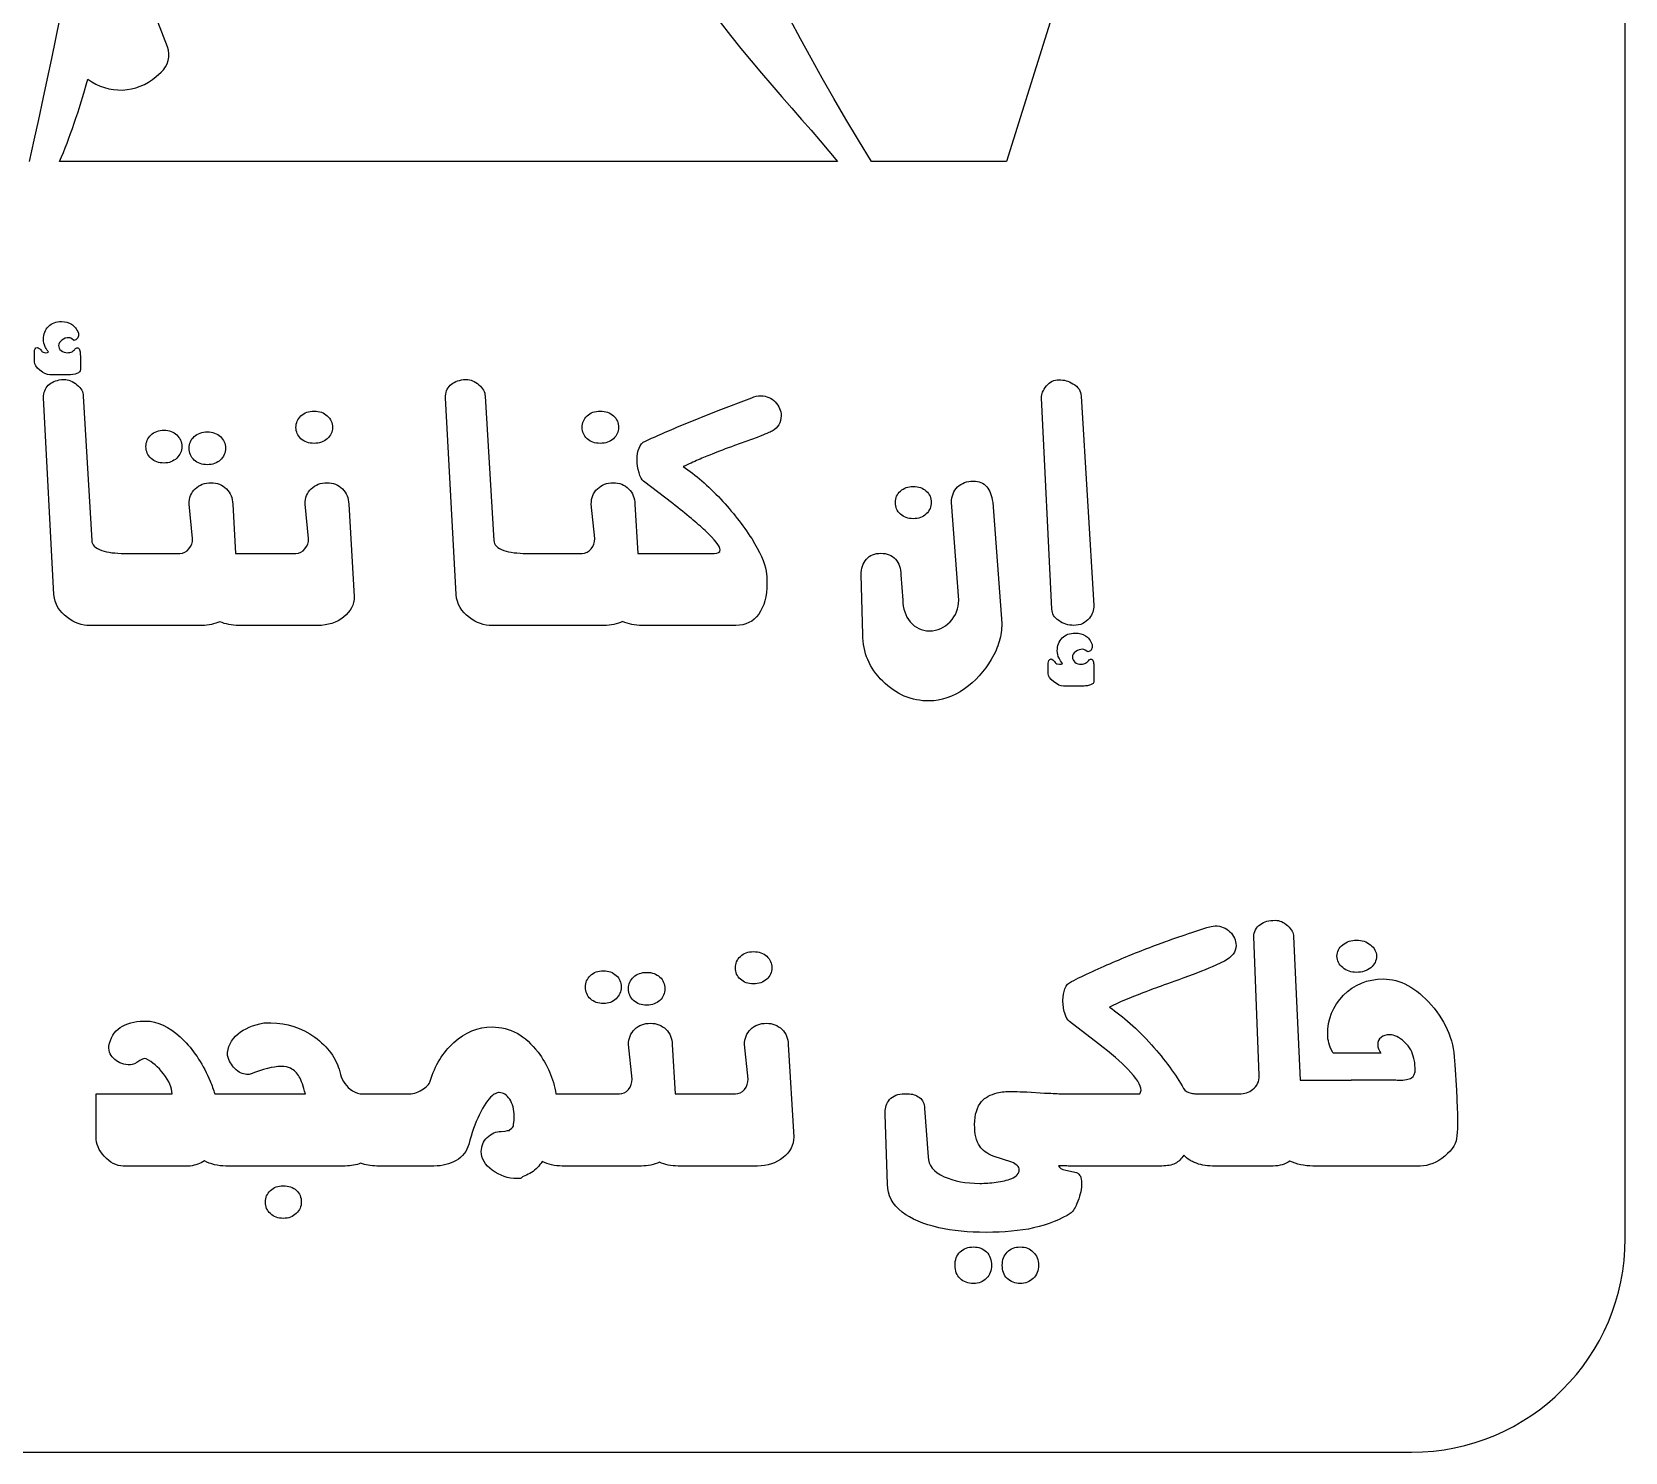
# Model space of a CAD drawing. Extents: x 1282 to 2121, y 567 to 1134.
# Drawn here: x 1476 to 1701.4, y 567 to 767.9 of the extents above; entities that cross this region are included whole.
import ezdxf

# ---------------------------------------------------------------- set-up
doc = ezdxf.new("R2010")
doc.units = 0
doc.layers.add('H0113_Printing_0.3', color=7, linetype='CONTINUOUS')

msp = doc.modelspace()

# ---------------------------------------------------------------- linework, layer by layer
at = {"layer": 'H0113_Printing_0.3', "color": 1}
for points in [[(1701.353257, 597.190785), (1701.353257, 1103.459772)], [(1643.534259, 831.155779), (1638.499259, 828.359779), (1613.84226, 749.599781)], [(1495.187263, 765.803781), (1488.463263, 783.32178)], [(1493.615263, 761.603781), (1494.301263, 762.207781)], [(1589.94526, 749.599781), (1479.954263, 749.599781)], [(1613.84226, 749.599781), (1594.78926, 749.599781)], [(1481.967263, 724.281782), (1481.613263, 724.531782)], [(1482.612263, 725.302782), (1482.612263, 725.052782)], [(1476.388263, 721.242782), (1476.388263, 722.657782)], [(1477.617263, 722.599782), (1477.970263, 722.533782), (1478.220263, 722.553782), (1478.386263, 722.617782)], [(1482.883263, 722.054782), (1482.883263, 720.138782)], [(1481.093263, 719.410782), (1478.574263, 719.410782)], [(1480.202263, 718.744782), (1480.367263, 718.744782), (1480.573263, 718.744782)], [(1537.066262, 718.744782), (1537.232262, 718.744782), (1537.440262, 718.744782)], [(1479.156263, 688.307783), (1477.679263, 716.141782)], [(1483.294263, 716.393782), (1484.503263, 695.969783)], [(1536.027262, 688.307783), (1534.508262, 716.141782)], [(1540.123261, 716.391782), (1541.363261, 695.969783)], [(1567.961261, 712.286782), (1573.082261, 714.349782), (1577.849261, 716.141782)], [(1620.293259, 686.246783), (1618.79526, 716.141782)], [(1624.411259, 716.391782), (1626.229259, 686.767783)], [(1578.619261, 710.558782), (1575.413261, 709.392782)], [(1566.670261, 701.180782), (1562.548261, 704.368782)], [(1498.766263, 696.223783), (1498.267263, 701.105782)], [(1504.429262, 701.106782), (1504.850262, 694.136783), (1513.379262, 694.136783)], [(1515.169262, 696.223783), (1514.670262, 701.105782)], [(1520.832262, 701.106782), (1521.623262, 688.037783)], [(1555.637261, 696.223783), (1555.138261, 701.105782)], [(1561.300261, 701.106782), (1561.721261, 694.136783), (1572.519261, 694.136783)], [(1607.10526, 687.536783), (1606.08126, 701.360782)], [(1611.92726, 701.360782), (1613.19626, 684.207783)], [(1489.149263, 694.136783), (1496.976263, 694.136783)], [(1546.020261, 694.136783), (1553.847261, 694.136783)], [(1579.889261, 691.622783), (1579.951261, 690.831783), (1579.972261, 689.914783)], [(1593.54426, 682.666783), (1593.29526, 691.118783)], [(1598.91526, 691.118783), (1599.20726, 687.537783)], [(1500.077262, 683.936783), (1489.149263, 683.936783), (1488.878263, 683.936783), (1484.236263, 683.936783)], [(1516.481262, 683.936783), (1505.282262, 683.936783)], [(1556.948261, 683.936783), (1546.020261, 683.936783), (1545.749261, 683.936783), (1541.107261, 683.936783)], [(1575.580261, 683.936783), (1562.360261, 683.936783)], [(1625.998259, 681.230783), (1625.998259, 680.979783)], [(1619.77426, 677.170783), (1619.77426, 678.585783)], [(1620.170259, 679.231783), (1620.419259, 679.099783)], [(1621.001259, 678.526783), (1621.356259, 678.460783), (1621.585259, 678.481783)], [(1625.353259, 680.209783), (1624.999259, 680.459783)], [(1626.227259, 677.982783), (1626.227259, 676.066783)], [(1624.427259, 675.359783), (1621.945259, 675.359783)], [(1642.181259, 641.212784), (1642.785259, 641.358784), (1643.368259, 641.441784)], [(1649.613259, 620.251784), (1648.843259, 639.919784)], [(1654.463259, 639.920784), (1655.381259, 619.606785), (1662.630258, 619.606785), (1662.605258, 619.642785), (1668.918258, 619.642785), (1668.918258, 619.645785)], [(1644.700259, 636.462784), (1642.951259, 635.628784)], [(1491.863263, 627.951784), (1492.737263, 627.951784)], [(1508.824262, 627.702784), (1509.595262, 627.702784), (1509.845262, 627.702784)], [(1626.880259, 624.772784), (1622.779259, 627.898784)], [(1560.912261, 619.753785), (1560.412261, 624.635784)], [(1566.575261, 624.637784), (1566.996261, 617.667785), (1575.526261, 617.667785)], [(1577.316261, 619.753785), (1576.816261, 624.635784)], [(1582.97926, 624.637784), (1583.76926, 611.567785)], [(1666.824258, 623.444784), (1660.058258, 623.444784)], [(1671.673258, 621.223784), (1671.623258, 621.895784)], [(1507.030262, 620.499784), (1506.738262, 620.436784), (1506.384262, 620.436784)], [(1677.247258, 621.773784), (1677.519258, 618.177785)], [(1485.118263, 611.567785), (1485.118263, 617.667785), (1495.860263, 617.667785)], [(1501.899262, 617.667785), (1514.704262, 617.667785)], [(1522.459262, 617.667785), (1529.104262, 617.667785)], [(1550.135261, 617.667785), (1559.122261, 617.667785)], [(1599.42226, 617.688785), (1599.63126, 617.688785), (1599.92126, 617.688785)], [(1616.76326, 617.938785), (1619.22026, 617.771785)], [(1621.467259, 617.688785), (1623.591259, 617.688785), (1623.591259, 617.667785), (1632.730259, 617.667785), (1632.834259, 617.917785), (1632.896259, 618.209785)], [(1641.661259, 617.667785), (1645.553259, 617.667785), (1646.782259, 617.667785)], [(1602.27426, 615.626785), (1602.79426, 608.777785)], [(1544.155261, 613.349785), (1544.238261, 613.946785), (1544.238261, 614.460785)], [(1597.02826, 604.885785), (1596.69526, 614.773785), (1596.69526, 615.085785)], [(1677.643258, 614.580785), (1677.643258, 614.208785)], [(1677.643258, 614.208785), (1677.643258, 613.861785), (1677.643258, 613.588785), (1677.643258, 612.645785)], [(1542.418261, 612.359785), (1542.960261, 612.400785), (1543.293261, 612.483785)], [(1614.59826, 608.007785), (1611.97526, 608.881785)], [(1498.420263, 607.466785), (1488.949263, 607.466785)], [(1520.319262, 607.466785), (1503.478262, 607.466785)], [(1532.892262, 607.466785), (1524.795262, 607.466785)], [(1562.223261, 607.466785), (1551.024261, 607.466785)], [(1578.627261, 607.466785), (1567.428261, 607.466785)], [(1622.209259, 607.487785), (1621.239259, 607.487785)], [(1622.259259, 606.863785), (1623.758259, 606.550785)], [(1635.831259, 607.466785), (1622.571259, 607.466785)], [(1651.590259, 607.466785), (1645.553259, 607.466785), (1643.701259, 607.466785), (1642.993259, 607.466785)], [(1672.366258, 607.466785), (1657.204259, 607.466785)], [(1312.324267, 566.985786), (1671.153258, 566.985786)]]:
    msp.add_lwpolyline(points, dxfattribs=at)
for points in [[(1476.388263, 721.242782)], [(1513.379262, 711.957782)], [(1553.847261, 711.957782)], [(1492.168263, 709.251782)], [(1498.267263, 709.021782)], [(1603.22426, 701.360782)], [(1555.117261, 694.772783)], [(1481.051263, 685.066783)], [(1625.583259, 684.997783)], [(1593.54426, 682.666783)], [(1621.293259, 679.301783)], [(1580.68826, 635.487784)], [(1666.182258, 637.153784)], [(1559.372261, 632.781784)], [(1565.554261, 632.552784)], [(1582.27126, 608.663785)], [(1513.418262, 600.752785)], [(1611.03926, 591.581785)], [(1617.64826, 591.560785)]]:
    msp.add_lwpolyline(points, close=True, dxfattribs=at)
for points in [[(1485.325263, 824.003779), (1487.406263, 807.80778), (1482.764263, 781.57378), (1475.669263, 749.599781)], [(1594.78926, 749.599781), (1574.679261, 782.15478), (1566.885261, 805.41878), (1564.527261, 822.321779)], [(1556.011261, 818.06278), (1554.437261, 785.37578), (1577.615261, 764.712781), (1589.94526, 749.599781)], [(1494.301263, 762.207781), (1495.319263, 763.102781), (1495.673263, 764.537781), (1495.187263, 765.803781)], [(1483.940263, 761.231781), (1486.846263, 759.047781), (1490.885263, 759.202781), (1493.615263, 761.603781)], [(1479.954263, 749.599781), (1481.372263, 752.894781), (1482.714263, 756.822781), (1483.940263, 761.231781)], [(1477.679263, 724.424782), (1477.679263, 725.181782), (1477.909263, 725.790782), (1478.372263, 726.253782)], [(1478.372263, 726.253782), (1478.833263, 726.714782), (1479.449263, 726.946782), (1480.219263, 726.946782)], [(1480.219263, 726.946782), (1480.778263, 726.946782), (1481.254263, 726.817782), (1481.646263, 726.561782)], [(1481.646263, 726.561782), (1482.038263, 726.304782), (1482.360263, 725.884782), (1482.612263, 725.302782)], [(1477.907263, 723.373782), (1477.755263, 723.724782), (1477.679263, 724.073782), (1477.679263, 724.424782)], [(1478.158263, 722.943782), (1478.074263, 723.075782), (1477.990263, 723.219782), (1477.907263, 723.373782)], [(1480.281263, 724.302782), (1479.961263, 724.094782), (1479.802263, 723.844782), (1479.802263, 723.552782)], [(1479.802263, 723.552782), (1479.802263, 723.289782), (1479.920263, 723.046782), (1480.156263, 722.824782)], [(1481.300263, 724.656782), (1480.912263, 724.656782), (1480.573263, 724.538782), (1480.281263, 724.302782)], [(1481.613263, 724.531782), (1481.502263, 724.614782), (1481.398263, 724.656782), (1481.300263, 724.656782)], [(1482.435263, 724.531782), (1482.318263, 724.379782), (1482.161263, 724.295782), (1481.967263, 724.281782)], [(1482.612263, 725.052782), (1482.612263, 724.857782), (1482.553263, 724.684782), (1482.435263, 724.531782)], [(1476.388263, 722.657782), (1476.388263, 722.824782), (1476.419263, 722.962782), (1476.481263, 723.074782)], [(1477.148263, 720.045782), (1476.641263, 720.468782), (1476.388263, 720.867782), (1476.388263, 721.242782)], [(1476.481263, 723.074782), (1476.544263, 723.185782), (1476.645263, 723.254782), (1476.784263, 723.282782)], [(1476.784263, 723.282782), (1476.894263, 723.238782), (1476.992263, 723.190782), (1477.075263, 723.139782)], [(1477.075263, 723.139782), (1477.159263, 723.087782), (1477.262263, 722.973782), (1477.387263, 722.797782)], [(1477.387263, 722.797782), (1477.401263, 722.723782), (1477.477263, 722.657782), (1477.617263, 722.599782)], [(1478.386263, 722.617782), (1478.316263, 722.701782), (1478.241263, 722.809782), (1478.158263, 722.943782)], [(1480.156263, 722.824782), (1480.419263, 722.629782), (1480.732263, 722.533782), (1481.093263, 722.533782)], [(1481.093263, 722.533782), (1481.314263, 722.533782), (1481.523263, 722.581782), (1481.717263, 722.678782)], [(1481.717263, 722.678782), (1481.772263, 722.706782), (1481.842263, 722.758782), (1481.925263, 722.834782)], [(1481.925263, 722.834782), (1482.009263, 722.911782), (1482.071263, 722.977782), (1482.112263, 723.032782)], [(1482.112263, 723.032782), (1482.252263, 723.171782), (1482.363263, 723.241782), (1482.446263, 723.241782)], [(1482.446263, 723.241782), (1482.598263, 723.268782), (1482.706263, 723.175782), (1482.768263, 722.960782)], [(1482.768263, 722.960782), (1482.831263, 722.744782), (1482.866263, 722.574782), (1482.872263, 722.449782)], [(1482.872263, 722.449782), (1482.879263, 722.325782), (1482.883263, 722.192782), (1482.883263, 722.054782)], [(1478.574263, 719.410782), (1478.129263, 719.410782), (1477.654263, 719.622782), (1477.148263, 720.045782)], [(1482.404263, 719.587782), (1482.085263, 719.469782), (1481.647263, 719.410782), (1481.093263, 719.410782)], [(1482.883263, 720.138782), (1482.883263, 719.889782), (1482.723263, 719.705782), (1482.404263, 719.587782)], [(1477.679263, 716.141782), (1477.679263, 716.903782), (1477.901263, 717.495782), (1478.345263, 717.918782)], [(1478.345263, 717.918782), (1478.790263, 718.342782), (1479.409263, 718.617782), (1480.202263, 718.744782)], [(1480.573263, 718.744782), (1481.205263, 718.744782), (1481.817263, 718.497782), (1482.408263, 718.006782)], [(1482.408263, 718.006782), (1482.998263, 717.513782), (1483.294263, 716.975782), (1483.294263, 716.393782)], [(1534.508262, 716.141782), (1534.508262, 716.903782), (1534.733262, 717.495782), (1535.184262, 717.918782)], [(1535.184262, 717.918782), (1535.634262, 718.342782), (1536.262262, 718.617782), (1537.066262, 718.744782)], [(1537.440262, 718.744782), (1538.064262, 718.744782), (1538.667262, 718.497782), (1539.249262, 718.005782)], [(1539.249262, 718.005782), (1539.831262, 717.512782), (1540.123261, 716.974782), (1540.123261, 716.391782)], [(1618.79526, 716.141782), (1618.79526, 716.682782), (1619.03426, 717.245782), (1619.51326, 717.828782)], [(1619.51326, 717.828782), (1619.99126, 718.410782), (1620.591259, 718.702782), (1621.312259, 718.702782)], [(1621.312259, 718.702782), (1621.658259, 718.702782), (1621.984259, 718.657782), (1622.289259, 718.567782)], [(1622.289259, 718.567782), (1622.595259, 718.476782), (1622.914259, 718.334782), (1623.246259, 718.140782)], [(1623.246259, 718.140782), (1624.023259, 717.696782), (1624.411259, 717.112782), (1624.411259, 716.391782)], [(1577.849261, 716.141782), (1578.237261, 716.336782), (1578.674261, 716.433782), (1579.160261, 716.433782)], [(1579.160261, 716.433782), (1579.937261, 716.433782), (1580.60326, 716.145782), (1581.15926, 715.568782)], [(1581.15926, 715.568782), (1581.71326, 714.992782), (1581.99226, 714.342782), (1581.99226, 713.621782)], [(1513.379262, 711.957782), (1513.379262, 712.595782), (1513.615262, 713.140782), (1514.087262, 713.591782)], [(1514.087262, 713.591782), (1514.559262, 714.042782), (1515.177262, 714.268782), (1515.940262, 714.268782)], [(1515.940262, 714.268782), (1516.703262, 714.268782), (1517.327262, 714.046782), (1517.814262, 713.602782)], [(1517.814262, 713.602782), (1518.299262, 713.157782), (1518.542262, 712.609782), (1518.542262, 711.957782)], [(1553.847261, 711.957782), (1553.847261, 712.595782), (1554.083261, 713.140782), (1554.555261, 713.591782)], [(1554.555261, 713.591782), (1555.027261, 714.042782), (1555.644261, 714.268782), (1556.407261, 714.268782)], [(1556.407261, 714.268782), (1557.171261, 714.268782), (1557.795261, 714.046782), (1558.282261, 713.602782)], [(1558.282261, 713.602782), (1558.767261, 713.157782), (1559.009261, 712.609782), (1559.009261, 711.957782)], [(1565.192261, 711.098782), (1566.052261, 711.474782), (1566.975261, 711.869782), (1567.961261, 712.286782)], [(1581.99226, 713.621782), (1581.99226, 712.649782), (1581.56826, 711.926782), (1580.72226, 711.454782)], [(1492.168263, 709.251782), (1492.168263, 709.888782), (1492.400263, 710.434782), (1492.865263, 710.885782)], [(1492.865263, 710.885782), (1493.329263, 711.335782), (1493.950263, 711.561782), (1494.728263, 711.561782)], [(1494.728263, 711.561782), (1495.463263, 711.561782), (1496.060263, 711.339782), (1496.518263, 710.896782)], [(1496.518263, 710.896782), (1496.990263, 710.479782), (1497.226263, 709.930782), (1497.226263, 709.251782)], [(1498.267263, 709.021782), (1498.267263, 709.688782), (1498.506263, 710.240782), (1498.985263, 710.677782)], [(1498.985263, 710.677782), (1499.463263, 711.114782), (1500.085262, 711.333782), (1500.848262, 711.333782)], [(1500.848262, 711.333782), (1501.597262, 711.333782), (1502.212262, 711.111782), (1502.690262, 710.666782)], [(1502.690262, 710.666782), (1503.169262, 710.222782), (1503.408262, 709.674782), (1503.408262, 709.021782)], [(1514.087262, 710.364782), (1513.615262, 710.802782), (1513.379262, 711.333782), (1513.379262, 711.957782)], [(1515.940262, 709.709782), (1515.177262, 709.709782), (1514.559262, 709.927782), (1514.087262, 710.364782)], [(1517.803262, 710.364782), (1517.310262, 709.927782), (1516.690262, 709.709782), (1515.940262, 709.709782)], [(1518.542262, 711.957782), (1518.542262, 711.333782), (1518.295262, 710.802782), (1517.803262, 710.364782)], [(1554.555261, 710.364782), (1554.083261, 710.802782), (1553.847261, 711.333782), (1553.847261, 711.957782)], [(1556.407261, 709.709782), (1555.644261, 709.709782), (1555.027261, 709.927782), (1554.555261, 710.364782)], [(1558.271261, 710.364782), (1557.778261, 709.927782), (1557.157261, 709.709782), (1556.407261, 709.709782)], [(1559.009261, 711.957782), (1559.009261, 711.333782), (1558.763261, 710.802782), (1558.271261, 710.364782)], [(1561.892261, 709.046782), (1562.066261, 709.511782), (1562.367261, 709.841782), (1562.797261, 710.036782)], [(1562.797261, 710.036782), (1563.534261, 710.369782), (1564.331261, 710.723782), (1565.192261, 711.098782)], [(1580.72226, 711.454782), (1580.44426, 711.301782), (1579.743261, 711.002782), (1578.619261, 710.558782)], [(1492.886263, 707.574782), (1492.407263, 708.012782), (1492.168263, 708.571782), (1492.168263, 709.251782)], [(1494.728263, 706.919782), (1493.978263, 706.919782), (1493.364263, 707.137782), (1492.886263, 707.574782)], [(1496.507263, 707.606782), (1496.029263, 707.148782), (1495.435263, 706.919782), (1494.728263, 706.919782)], [(1497.226263, 709.251782), (1497.226263, 708.612782), (1496.987263, 708.064782), (1496.507263, 707.606782)], [(1498.985263, 707.346782), (1498.506263, 707.783782), (1498.267263, 708.341782), (1498.267263, 709.021782)], [(1503.408262, 709.021782), (1503.408262, 708.369782), (1503.169262, 707.817782), (1502.690262, 707.367782)], [(1561.632261, 707.348782), (1561.632261, 708.014782), (1561.718261, 708.581782), (1561.892261, 709.046782)], [(1572.228261, 708.183782), (1571.590261, 707.933782), (1570.940261, 707.666782), (1570.282261, 707.381782)], [(1575.413261, 709.392782), (1574.164261, 708.947782), (1573.103261, 708.544782), (1572.228261, 708.183782)], [(1500.848262, 706.690782), (1500.085262, 706.690782), (1499.463263, 706.909782), (1498.985263, 707.346782)], [(1502.690262, 707.367782), (1502.212262, 706.915782), (1501.597262, 706.690782), (1500.848262, 706.690782)], [(1561.892261, 705.555782), (1561.718261, 706.166782), (1561.632261, 706.764782), (1561.632261, 707.348782)], [(1562.548261, 704.368782), (1562.284261, 704.548782), (1562.066261, 704.944782), (1561.892261, 705.555782)], [(1570.282261, 707.381782), (1569.623261, 707.097782), (1568.904261, 706.774782), (1568.127261, 706.413782)], [(1568.127261, 706.413782), (1569.001261, 705.829782), (1569.879261, 705.159782), (1570.761261, 704.402782)], [(1498.267263, 701.105782), (1498.267263, 701.994782), (1498.558263, 702.721782), (1499.141263, 703.284782)], [(1499.141263, 703.284782), (1499.724263, 703.848782), (1500.466262, 704.130782), (1501.368262, 704.130782)], [(1501.368262, 704.130782), (1502.242262, 704.130782), (1502.971262, 703.844782), (1503.555262, 703.274782)], [(1503.555262, 703.274782), (1504.137262, 702.704782), (1504.429262, 701.982782), (1504.429262, 701.106782)], [(1514.670262, 701.105782), (1514.670262, 701.994782), (1514.962262, 702.721782), (1515.544262, 703.284782)], [(1515.544262, 703.284782), (1516.128262, 703.848782), (1516.869262, 704.130782), (1517.772262, 704.130782)], [(1517.772262, 704.130782), (1518.646262, 704.130782), (1519.375262, 703.844782), (1519.958262, 703.274782)], [(1519.958262, 703.274782), (1520.541262, 702.704782), (1520.832262, 701.982782), (1520.832262, 701.106782)], [(1555.138261, 701.105782), (1555.138261, 701.994782), (1555.429261, 702.721782), (1556.012261, 703.284782)], [(1556.012261, 703.284782), (1556.595261, 703.848782), (1557.337261, 704.130782), (1558.239261, 704.130782)], [(1558.239261, 704.130782), (1559.113261, 704.130782), (1559.842261, 703.844782), (1560.426261, 703.274782)], [(1560.426261, 703.274782), (1561.008261, 702.704782), (1561.300261, 701.982782), (1561.300261, 701.106782)], [(1570.761261, 704.402782), (1571.641261, 703.645782), (1572.540261, 702.781782), (1573.457261, 701.809782)], [(1598.87426, 702.964782), (1599.36026, 703.393782), (1599.95626, 703.608782), (1600.66426, 703.608782)], [(1600.66426, 703.608782), (1601.42726, 703.608782), (1602.04526, 703.393782), (1602.51626, 702.964782)], [(1606.08126, 701.360782), (1606.08126, 702.249782), (1606.37326, 702.973782), (1606.95526, 703.536782)], [(1606.95526, 703.536782), (1607.53826, 704.098782), (1608.27326, 704.379782), (1609.16026, 704.379782)], [(1609.16026, 704.379782), (1609.97826, 704.379782), (1610.62426, 704.102782), (1611.09526, 703.546782)], [(1611.09526, 703.546782), (1611.28926, 703.310782), (1611.45626, 703.005782), (1611.59526, 702.630782)], [(1569.293261, 699.075783), (1568.487261, 699.742783), (1567.613261, 700.443782), (1566.670261, 701.180782)], [(1573.457261, 701.809782), (1575.108261, 700.045782), (1576.565261, 698.185783), (1577.828261, 696.226783)], [(1598.14526, 701.360782), (1598.14526, 701.999782), (1598.38826, 702.533782), (1598.87426, 702.964782)], [(1598.86326, 699.695783), (1598.38426, 700.125782), (1598.14526, 700.680782), (1598.14526, 701.360782)], [(1602.51626, 702.964782), (1602.98926, 702.533782), (1603.22426, 701.999782), (1603.22426, 701.360782)], [(1603.22426, 701.360782), (1603.22426, 700.736782), (1602.98926, 700.187782), (1602.51626, 699.716783)], [(1611.59526, 702.630782), (1611.73326, 702.255782), (1611.84426, 701.832782), (1611.92726, 701.360782)], [(1571.228261, 697.387783), (1570.674261, 697.901783), (1570.028261, 698.464783), (1569.293261, 699.075783)], [(1600.66426, 699.050783), (1599.94226, 699.050783), (1599.34226, 699.265783), (1598.86326, 699.695783)], [(1602.51626, 699.716783), (1602.03026, 699.271783), (1601.41326, 699.050783), (1600.66426, 699.050783)], [(1573.352261, 694.637783), (1573.352261, 695.151783), (1572.645261, 696.067783), (1571.228261, 697.387783)], [(1484.503263, 695.969783), (1484.503263, 695.366783), (1484.980263, 694.895783), (1485.935263, 694.557783)], [(1485.935263, 694.557783), (1486.750263, 694.276783), (1487.821263, 694.136783), (1489.149263, 694.136783)], [(1496.976263, 694.136783), (1497.475263, 694.136783), (1497.899263, 694.349783), (1498.246263, 694.772783)], [(1498.246263, 694.772783), (1498.593263, 695.197783), (1498.766263, 695.680783), (1498.766263, 696.223783)], [(1513.379262, 694.136783), (1513.879262, 694.136783), (1514.302262, 694.349783), (1514.649262, 694.772783)], [(1514.649262, 694.772783), (1514.996262, 695.197783), (1515.169262, 695.680783), (1515.169262, 696.223783)], [(1541.363261, 695.969783), (1541.363261, 695.365783), (1541.841261, 694.895783), (1542.798261, 694.557783)], [(1542.798261, 694.557783), (1543.615261, 694.276783), (1544.689261, 694.136783), (1546.020261, 694.136783)], [(1553.847261, 694.136783), (1554.346261, 694.136783), (1554.770261, 694.349783), (1555.117261, 694.772783)], [(1555.117261, 694.772783), (1555.464261, 695.197783), (1555.637261, 695.680783), (1555.637261, 696.223783)], [(1572.519261, 694.136783), (1573.075261, 694.136783), (1573.352261, 694.303783), (1573.352261, 694.637783)], [(1577.828261, 696.226783), (1579.008261, 694.365783), (1579.694261, 692.830783), (1579.889261, 691.622783)], [(1594.04426, 693.304783), (1594.54426, 693.873783), (1595.23026, 694.157783), (1596.10526, 694.157783)], [(1596.10526, 694.157783), (1596.96526, 694.157783), (1597.64926, 693.876783), (1598.15626, 693.315783)], [(1593.29526, 691.118783), (1593.29526, 692.006783), (1593.54426, 692.735783), (1594.04426, 693.304783)], [(1598.15626, 693.315783), (1598.66126, 692.752783), (1598.91526, 692.020783), (1598.91526, 691.118783)], [(1579.972261, 689.914783), (1579.972261, 688.081783), (1579.590261, 686.626783), (1578.827261, 685.550783)], [(1481.051263, 685.066783), (1479.913263, 685.902783), (1479.282263, 686.982783), (1479.156263, 688.307783)], [(1521.623262, 688.037783), (1521.623262, 686.898783), (1521.123262, 685.931783), (1520.124262, 685.132783)], [(1537.921262, 685.066783), (1536.783262, 685.902783), (1536.152262, 686.982783), (1536.027262, 688.307783)], [(1599.20726, 687.537783), (1599.20726, 686.330783), (1599.55326, 685.302783), (1600.24626, 684.456783)], [(1605.88926, 684.477783), (1606.70026, 685.336783), (1607.10526, 686.356783), (1607.10526, 687.536783)], [(1484.236263, 683.936783), (1483.112263, 683.936783), (1482.050263, 684.312783), (1481.051263, 685.066783)], [(1520.124262, 685.132783), (1519.125262, 684.334783), (1517.911262, 683.936783), (1516.481262, 683.936783)], [(1541.107261, 683.936783), (1539.982262, 683.936783), (1538.921262, 684.312783), (1537.921262, 685.066783)], [(1578.827261, 685.550783), (1578.064261, 684.474783), (1576.981261, 683.936783), (1575.580261, 683.936783)], [(1621.252259, 684.633783), (1620.612259, 685.084783), (1620.293259, 685.622783), (1620.293259, 686.246783)], [(1625.583259, 684.997783), (1625.056259, 684.303783), (1624.326259, 683.956783), (1623.397259, 683.956783)], [(1626.229259, 686.767783), (1626.229259, 686.114783), (1626.013259, 685.524783), (1625.583259, 684.997783)], [(1502.630262, 684.479783), (1501.871262, 684.128783), (1501.026262, 683.936783), (1500.077262, 683.936783)], [(1505.282262, 683.936783), (1504.291262, 683.936783), (1503.411262, 684.123783), (1502.630262, 684.479783)], [(1559.570261, 684.509783), (1558.794261, 684.136783), (1557.926261, 683.936783), (1556.948261, 683.936783)], [(1562.360261, 683.936783), (1561.298261, 683.936783), (1560.374261, 684.134783), (1559.570261, 684.509783)], [(1600.24626, 684.456783), (1600.93826, 683.610783), (1601.85326, 683.186783), (1602.98926, 683.186783)], [(1602.98926, 683.186783), (1604.11226, 683.186783), (1605.07926, 683.617783), (1605.88926, 684.477783)], [(1613.19626, 684.207783), (1613.19626, 683.359783), (1613.07926, 682.520783), (1612.84326, 681.687783)], [(1623.397259, 683.956783), (1622.605259, 683.956783), (1621.890259, 684.182783), (1621.252259, 684.633783)], [(1621.747259, 682.170783), (1622.215259, 682.639783), (1622.828259, 682.873783), (1623.584259, 682.873783)], [(1623.584259, 682.873783), (1624.144259, 682.873783), (1624.623259, 682.746783), (1625.021259, 682.489783)], [(1596.35526, 676.056783), (1594.48126, 677.923783), (1593.54426, 680.126783), (1593.54426, 682.666783)], [(1612.84326, 681.687783), (1612.60726, 680.855783), (1612.23226, 680.008783), (1611.71926, 679.148783)], [(1621.044259, 680.352783), (1621.044259, 681.094783), (1621.278259, 681.700783), (1621.747259, 682.170783)], [(1624.666259, 680.584783), (1624.304259, 680.584783), (1623.968259, 680.469783), (1623.656259, 680.241783)], [(1624.999259, 680.459783), (1624.874259, 680.542783), (1624.762259, 680.584783), (1624.666259, 680.584783)], [(1625.021259, 682.489783), (1625.421259, 682.232783), (1625.746259, 681.812783), (1625.998259, 681.230783)], [(1625.998259, 680.979783), (1625.998259, 680.771783), (1625.939259, 680.598783), (1625.821259, 680.459783)], [(1611.71926, 679.148783), (1610.71926, 677.441783), (1609.44926, 676.045783), (1607.90826, 674.963783)], [(1619.77426, 678.585783), (1619.77426, 678.752783), (1619.80126, 678.890783), (1619.85726, 679.001783)], [(1619.85726, 679.001783), (1619.94026, 679.112783), (1620.044259, 679.189783), (1620.170259, 679.231783)], [(1620.419259, 679.099783), (1620.502259, 679.040783), (1620.613259, 678.916783), (1620.752259, 678.724783)], [(1620.752259, 678.724783), (1620.779259, 678.651783), (1620.863259, 678.585783), (1621.001259, 678.526783)], [(1621.293259, 679.301783), (1621.127259, 679.637783), (1621.044259, 679.988783), (1621.044259, 680.352783)], [(1621.772259, 678.544783), (1621.564259, 678.796783), (1621.404259, 679.049783), (1621.293259, 679.301783)], [(1621.585259, 678.481783), (1621.696259, 678.509783), (1621.758259, 678.531783), (1621.772259, 678.544783)], [(1623.656259, 680.241783), (1623.343259, 680.011783), (1623.188259, 679.758783), (1623.188259, 679.480783)], [(1623.188259, 679.480783), (1623.188259, 679.203783), (1623.304259, 678.963783), (1623.537259, 678.762783)], [(1623.537259, 678.762783), (1623.770259, 678.561783), (1624.070259, 678.460783), (1624.441259, 678.460783)], [(1624.441259, 678.460783), (1624.687259, 678.460783), (1624.892259, 678.516783), (1625.057259, 678.627783)], [(1625.057259, 678.627783), (1625.207259, 678.696783), (1625.344259, 678.807783), (1625.468259, 678.960783)], [(1625.821259, 680.459783), (1625.703259, 680.320783), (1625.547259, 680.237783), (1625.353259, 680.209783)], [(1625.468259, 678.960783), (1625.591259, 679.112783), (1625.700259, 679.189783), (1625.795259, 679.189783)], [(1625.795259, 679.189783), (1625.946259, 679.189783), (1626.052259, 679.084783), (1626.114259, 678.877783)], [(1626.114259, 678.877783), (1626.176259, 678.669783), (1626.210259, 678.502783), (1626.216259, 678.377783)], [(1626.216259, 678.377783), (1626.224259, 678.253783), (1626.227259, 678.121783), (1626.227259, 677.982783)], [(1602.97526, 673.256783), (1600.43526, 673.256783), (1598.22826, 674.189783), (1596.35526, 676.056783)], [(1620.539259, 675.983783), (1620.029259, 676.399783), (1619.77426, 676.795783), (1619.77426, 677.170783)], [(1621.945259, 675.359783), (1621.518259, 675.359783), (1621.049259, 675.566783), (1620.539259, 675.983783)], [(1626.227259, 676.066783), (1626.227259, 675.830783), (1626.061259, 675.650783), (1625.730259, 675.525783)], [(1607.90826, 674.963783), (1606.27126, 673.825783), (1604.62626, 673.256783), (1602.97526, 673.256783)], [(1625.193259, 675.400783), (1625.000259, 675.372783), (1624.744259, 675.359783), (1624.427259, 675.359783)], [(1625.730259, 675.525783), (1625.565259, 675.470783), (1625.385259, 675.428783), (1625.193259, 675.400783)], [(1649.779259, 641.649784), (1650.307259, 642.038784), (1651.000259, 642.232784), (1651.861259, 642.232784)], [(1651.861259, 642.232784), (1652.472259, 642.232784), (1653.058259, 641.979784), (1653.620259, 641.472784)], [(1635.748259, 639.003784), (1636.456259, 639.267784), (1637.435259, 639.611784), (1638.684259, 640.035784)], [(1638.684259, 640.035784), (1639.933259, 640.459784), (1641.099259, 640.851784), (1642.181259, 641.212784)], [(1643.368259, 641.441784), (1644.200259, 641.441784), (1644.901259, 641.164784), (1645.470259, 640.608784)], [(1645.470259, 640.608784), (1646.039259, 640.052784), (1646.324259, 639.399784), (1646.324259, 638.649784)], [(1648.843259, 639.919784), (1648.843259, 640.628784), (1649.154259, 641.205784), (1649.779259, 641.649784)], [(1653.620259, 641.472784), (1654.182259, 640.965784), (1654.463259, 640.448784), (1654.463259, 639.920784)], [(1576.234261, 637.121784), (1576.705261, 637.573784), (1577.323261, 637.799784), (1578.086261, 637.799784)], [(1578.086261, 637.799784), (1578.849261, 637.799784), (1579.474261, 637.576784), (1579.960261, 637.132784)], [(1629.274259, 636.441784), (1631.439259, 637.358784), (1633.597259, 638.211784), (1635.748259, 639.003784)], [(1646.324259, 638.649784), (1646.324259, 637.774784), (1645.783259, 637.044784), (1644.700259, 636.462784)], [(1660.603258, 637.153784), (1660.603258, 637.791784), (1660.874258, 638.329784), (1661.415258, 638.766784)], [(1661.415258, 638.766784), (1661.956258, 639.203784), (1662.608258, 639.422784), (1663.372258, 639.422784)], [(1663.372258, 639.422784), (1664.121258, 639.422784), (1664.776258, 639.199784), (1665.339258, 638.756784)], [(1665.339258, 638.756784), (1665.901258, 638.312784), (1666.182258, 637.778784), (1666.182258, 637.153784)], [(1575.526261, 635.487784), (1575.526261, 636.126784), (1575.762261, 636.670784), (1576.234261, 637.121784)], [(1576.234261, 633.895784), (1575.762261, 634.332784), (1575.526261, 634.863784), (1575.526261, 635.487784)], [(1580.68826, 635.487784), (1580.68826, 634.863784), (1580.44226, 634.332784), (1579.950261, 633.895784)], [(1579.960261, 637.132784), (1580.44526, 636.688784), (1580.68826, 636.139784), (1580.68826, 635.487784)], [(1626.006259, 634.982784), (1627.130259, 635.496784), (1628.220259, 635.982784), (1629.274259, 636.441784)], [(1642.951259, 635.628784), (1641.744259, 635.128784), (1640.169259, 634.523784), (1638.226259, 633.815784)], [(1661.415258, 635.529784), (1660.874258, 635.973784), (1660.603258, 636.514784), (1660.603258, 637.153784)], [(1663.372258, 634.863784), (1662.608258, 634.863784), (1661.956258, 635.084784), (1661.415258, 635.529784)], [(1665.370258, 635.519784), (1664.829258, 635.082784), (1664.162258, 634.863784), (1663.372258, 634.863784)], [(1666.182258, 637.153784), (1666.182258, 636.501784), (1665.912258, 635.956784), (1665.370258, 635.519784)], [(1554.313261, 632.781784), (1554.313261, 633.419784), (1554.545261, 633.964784), (1555.010261, 634.415784)], [(1555.010261, 634.415784), (1555.474261, 634.866784), (1556.096261, 635.092784), (1556.873261, 635.092784)], [(1556.873261, 635.092784), (1557.609261, 635.092784), (1558.206261, 634.869784), (1558.664261, 634.426784)], [(1558.664261, 634.426784), (1559.135261, 634.010784), (1559.372261, 633.460784), (1559.372261, 632.781784)], [(1560.412261, 632.552784), (1560.412261, 633.218784), (1560.651261, 633.770784), (1561.130261, 634.207784)], [(1561.130261, 634.207784), (1561.609261, 634.645784), (1562.230261, 634.863784), (1562.993261, 634.863784)], [(1562.993261, 634.863784), (1563.743261, 634.863784), (1564.357261, 634.641784), (1564.836261, 634.197784)], [(1564.836261, 634.197784), (1565.315261, 633.752784), (1565.554261, 633.204784), (1565.554261, 632.552784)], [(1578.086261, 633.239784), (1577.323261, 633.239784), (1576.705261, 633.458784), (1576.234261, 633.895784)], [(1579.950261, 633.895784), (1579.456261, 633.458784), (1578.836261, 633.239784), (1578.086261, 633.239784)], [(1622.134259, 632.554784), (1622.328259, 633.048784), (1622.633259, 633.385784), (1623.050259, 633.565784)], [(1623.050259, 633.565784), (1623.896259, 633.996784), (1624.882259, 634.468784), (1626.006259, 634.982784)], [(1638.226259, 633.815784), (1636.699259, 633.273784), (1635.495259, 632.839784), (1634.614259, 632.513784)], [(1661.527258, 631.619784), (1663.022258, 633.157784), (1664.893258, 633.927784), (1667.139258, 633.927784)], [(1667.139258, 633.927784), (1669.533258, 633.927784), (1671.797258, 632.703784), (1673.927258, 630.256784)], [(1555.031261, 631.105784), (1554.552261, 631.542784), (1554.313261, 632.101784), (1554.313261, 632.781784)], [(1556.873261, 630.449784), (1556.124261, 630.449784), (1555.510261, 630.668784), (1555.031261, 631.105784)], [(1558.653261, 631.136784), (1558.174261, 630.679784), (1557.581261, 630.449784), (1556.873261, 630.449784)], [(1559.372261, 632.781784), (1559.372261, 632.143784), (1559.132261, 631.594784), (1558.653261, 631.136784)], [(1561.130261, 630.876784), (1560.651261, 631.313784), (1560.412261, 631.872784), (1560.412261, 632.552784)], [(1565.554261, 632.552784), (1565.554261, 631.900784), (1565.315261, 631.348784), (1564.836261, 630.897784)], [(1621.842259, 630.940784), (1621.842259, 631.523784), (1621.940259, 632.061784), (1622.134259, 632.554784)], [(1622.102259, 629.095784), (1621.929259, 629.699784), (1621.842259, 630.315784), (1621.842259, 630.940784)], [(1633.146259, 631.960784), (1631.287259, 631.267784), (1629.712259, 630.593784), (1628.421259, 629.940784)], [(1634.614259, 632.513784), (1633.733259, 632.186784), (1633.243259, 632.003784), (1633.146259, 631.960784)], [(1659.285259, 626.034784), (1659.285259, 628.219784), (1660.032258, 630.079784), (1661.527258, 631.619784)], [(1562.993261, 630.221784), (1562.230261, 630.221784), (1561.609261, 630.439784), (1561.130261, 630.876784)], [(1564.836261, 630.897784), (1564.357261, 630.445784), (1563.743261, 630.221784), (1562.993261, 630.221784)], [(1622.779259, 627.898784), (1622.502259, 628.092784), (1622.276259, 628.491784), (1622.102259, 629.095784)], [(1628.421259, 629.940784), (1630.364259, 628.634784), (1632.342259, 626.862784), (1634.354259, 624.626784)], [(1673.927258, 630.256784), (1676.140258, 627.742784), (1677.247258, 624.915784), (1677.247258, 621.773784)], [(1486.908263, 624.412784), (1487.116263, 625.592784), (1487.654263, 626.476784), (1488.521263, 627.067784)], [(1488.521263, 627.067784), (1489.388263, 627.656784), (1490.502263, 627.951784), (1491.863263, 627.951784)], [(1492.737263, 627.951784), (1494.403263, 627.714784), (1496.019263, 626.788784), (1497.587263, 625.173784)], [(1505.196262, 626.168784), (1506.085262, 626.896784), (1507.294262, 627.407784), (1508.824262, 627.702784)], [(1509.845262, 627.702784), (1512.097262, 627.702784), (1514.158262, 627.031784), (1516.028262, 625.692784)], [(1535.703262, 624.949784), (1537.313262, 626.409784), (1539.123262, 627.139784), (1541.136261, 627.139784)], [(1541.136261, 627.139784), (1543.648261, 627.139784), (1545.810261, 625.946784), (1547.621261, 623.559784)], [(1560.412261, 624.635784), (1560.412261, 625.525784), (1560.704261, 626.251784), (1561.286261, 626.815784)], [(1561.286261, 626.815784), (1561.870261, 627.378784), (1562.611261, 627.660784), (1563.514261, 627.660784)], [(1563.514261, 627.660784), (1564.388261, 627.660784), (1565.117261, 627.375784), (1565.700261, 626.805784)], [(1565.700261, 626.805784), (1566.283261, 626.235784), (1566.575261, 625.512784), (1566.575261, 624.637784)], [(1576.816261, 624.635784), (1576.816261, 625.525784), (1577.108261, 626.251784), (1577.691261, 626.815784)], [(1577.691261, 626.815784), (1578.274261, 627.378784), (1579.016261, 627.660784), (1579.918261, 627.660784)], [(1579.918261, 627.660784), (1580.79226, 627.660784), (1581.52126, 627.375784), (1582.10526, 626.805784)], [(1582.10526, 626.805784), (1582.68726, 626.235784), (1582.97926, 625.512784), (1582.97926, 624.637784)], [(1487.772263, 622.514784), (1487.196263, 622.998784), (1486.908263, 623.630784), (1486.908263, 624.412784)], [(1497.587263, 625.173784), (1499.072263, 623.643784), (1500.291262, 621.746784), (1501.241262, 619.483785)], [(1503.694262, 623.082784), (1503.694262, 624.299784), (1504.194262, 625.328784), (1505.196262, 626.168784)], [(1516.028262, 625.692784), (1517.897262, 624.352784), (1519.082262, 622.718784), (1519.583262, 620.789784)], [(1532.372262, 619.482785), (1533.038262, 621.708784), (1534.149262, 623.530784), (1535.703262, 624.949784)], [(1631.002259, 621.188784), (1630.058259, 622.160784), (1628.684259, 623.355784), (1626.880259, 624.772784)], [(1634.354259, 624.626784), (1636.282259, 622.487784), (1637.802259, 620.424784), (1638.912259, 618.438785)], [(1659.953259, 623.626784), (1659.507259, 624.504784), (1659.285259, 625.307784), (1659.285259, 626.034784)], [(1666.830258, 625.662784), (1666.523258, 625.406784), (1666.371258, 625.061784), (1666.371258, 624.630784)], [(1666.371258, 624.630784), (1666.371258, 624.267784), (1666.532258, 623.869784), (1666.824258, 623.444784)], [(1668.055258, 626.048784), (1667.543258, 626.048784), (1667.135258, 625.919784), (1666.830258, 625.662784)], [(1670.137258, 625.003784), (1669.377258, 625.700784), (1668.683258, 626.048784), (1668.055258, 626.048784)], [(1671.450258, 622.690784), (1671.333258, 623.536784), (1670.896258, 624.307784), (1670.137258, 625.003784)], [(1489.968263, 621.789784), (1489.081263, 621.789784), (1488.348263, 622.030784), (1487.772263, 622.514784)], [(1491.300263, 622.394784), (1490.718263, 621.991784), (1490.273263, 621.789784), (1489.968263, 621.789784)], [(1491.967263, 622.663784), (1491.772263, 622.663784), (1491.551263, 622.573784), (1491.300263, 622.394784)], [(1492.216263, 622.621784), (1492.188263, 622.649784), (1492.105263, 622.663784), (1491.967263, 622.663784)], [(1494.663263, 620.492784), (1493.865263, 621.504784), (1493.049263, 622.214784), (1492.216263, 622.621784)], [(1504.737262, 621.254784), (1504.264262, 621.745784), (1503.917262, 622.354784), (1503.694262, 623.082784)], [(1547.621261, 623.559784), (1548.945261, 621.814784), (1549.779261, 619.849785), (1550.135261, 617.667785)], [(1660.058258, 623.444784), (1660.027258, 623.504784), (1659.982259, 623.566784), (1659.953259, 623.626784)], [(1671.623258, 621.895784), (1671.590258, 622.160784), (1671.532258, 622.425784), (1671.450258, 622.690784)], [(1495.860263, 617.667785), (1495.860263, 618.538785), (1495.461263, 619.480785), (1494.663263, 620.492784)], [(1506.384262, 620.436784), (1505.814262, 620.436784), (1505.265262, 620.709784), (1504.737262, 621.254784)], [(1511.242262, 621.539784), (1510.103262, 621.539784), (1508.698262, 621.192784), (1507.030262, 620.499784)], [(1512.619262, 621.290784), (1512.285262, 621.456784), (1511.826262, 621.539784), (1511.242262, 621.539784)], [(1513.838262, 620.103784), (1513.539262, 620.630784), (1513.133262, 621.026784), (1512.619262, 621.290784)], [(1514.704262, 617.667785), (1514.426262, 618.763785), (1514.137262, 619.575785), (1513.838262, 620.103784)], [(1519.583262, 620.789784), (1519.764262, 619.777785), (1520.257262, 618.965785), (1521.064262, 618.354785)], [(1560.391261, 618.303785), (1560.738261, 618.727785), (1560.912261, 619.210785), (1560.912261, 619.753785)], [(1576.796261, 618.303785), (1577.143261, 618.727785), (1577.316261, 619.210785), (1577.316261, 619.753785)], [(1632.896259, 618.209785), (1632.896259, 618.889785), (1632.265259, 619.882785), (1631.002259, 621.188784)], [(1648.676259, 618.271785), (1649.301259, 618.743785), (1649.613259, 619.403785), (1649.613259, 620.251784)], [(1668.918258, 619.645785), (1669.036258, 619.623785), (1669.159258, 619.606785), (1669.294258, 619.606785)], [(1669.294258, 619.606785), (1670.169258, 619.606785), (1670.784258, 619.718785), (1671.140258, 619.942785)], [(1671.140258, 619.942785), (1671.495258, 620.165784), (1671.673258, 620.593784), (1671.673258, 621.223784)], [(1501.241262, 619.483785), (1501.496262, 618.875785), (1501.712262, 618.270785), (1501.899262, 617.667785)], [(1521.064262, 618.354785), (1521.500262, 618.014785), (1521.968262, 617.793785), (1522.459262, 617.667785)], [(1529.104262, 617.667785), (1529.492262, 617.667785), (1529.850262, 617.708785), (1530.176262, 617.792785)], [(1530.176262, 617.792785), (1530.502262, 617.875785), (1530.839262, 618.022785), (1531.185262, 618.230785)], [(1531.185262, 618.230785), (1531.838262, 618.633785), (1532.233262, 619.051785), (1532.372262, 619.482785)], [(1541.136261, 617.416785), (1540.540261, 616.930785), (1539.922262, 616.011785), (1539.283262, 614.663785)], [(1541.636261, 617.729785), (1541.497261, 617.688785), (1541.331261, 617.583785), (1541.136261, 617.416785)], [(1542.136261, 617.854785), (1541.968261, 617.854785), (1541.802261, 617.812785), (1541.636261, 617.729785)], [(1543.603261, 616.912785), (1543.180261, 617.540785), (1542.690261, 617.854785), (1542.136261, 617.854785)], [(1559.122261, 617.667785), (1559.621261, 617.667785), (1560.044261, 617.879785), (1560.391261, 618.303785)], [(1575.526261, 617.667785), (1576.025261, 617.667785), (1576.449261, 617.879785), (1576.796261, 618.303785)], [(1597.31926, 616.855785), (1597.83326, 617.410785), (1598.53426, 617.688785), (1599.42226, 617.688785)], [(1599.92126, 617.688785), (1600.54626, 617.688785), (1601.09526, 617.507785), (1601.56626, 617.147785)], [(1610.35126, 616.606785), (1610.86426, 617.174785), (1611.59326, 617.577785), (1612.53726, 617.812785)], [(1612.53726, 617.812785), (1613.16226, 617.951785), (1613.84826, 618.021785), (1614.59826, 618.021785)], [(1614.59826, 618.021785), (1614.82026, 618.021785), (1615.21226, 618.006785), (1615.77426, 617.979785)], [(1615.77426, 617.979785), (1616.33726, 617.951785), (1616.66526, 617.938785), (1616.76326, 617.938785)], [(1619.22026, 617.771785), (1619.63626, 617.771785), (1620.049259, 617.761785), (1620.458259, 617.740785)], [(1620.458259, 617.740785), (1620.867259, 617.719785), (1621.204259, 617.701785), (1621.467259, 617.688785)], [(1638.912259, 618.438785), (1639.107259, 618.118785), (1639.468259, 617.889785), (1639.995259, 617.750785)], [(1639.995259, 617.750785), (1640.231259, 617.722785), (1640.453259, 617.701785), (1640.662259, 617.688785)], [(1640.662259, 617.688785), (1640.869259, 617.674785), (1641.203259, 617.667785), (1641.661259, 617.667785)], [(1646.782259, 617.667785), (1647.517259, 617.667785), (1648.148259, 617.868785), (1648.676259, 618.271785)], [(1677.519258, 618.177785), (1677.519258, 617.630785), (1677.540258, 616.928785), (1677.582258, 616.067785)], [(1544.238261, 614.460785), (1544.238261, 615.466785), (1544.026261, 616.283785), (1543.603261, 616.912785)], [(1596.69526, 615.085785), (1596.69526, 615.766785), (1596.90326, 616.355785), (1597.31926, 616.855785)], [(1601.56626, 617.147785), (1602.03826, 616.786785), (1602.27426, 616.280785), (1602.27426, 615.626785)], [(1609.35226, 613.358785), (1609.35226, 614.731785), (1609.68526, 615.814785), (1610.35126, 616.606785)], [(1677.582258, 616.067785), (1677.623258, 615.208785), (1677.643258, 614.712785), (1677.643258, 614.580785)], [(1539.283262, 614.663785), (1538.728262, 613.494785), (1538.236262, 612.117785), (1537.806262, 610.532785)], [(1543.634261, 612.648785), (1543.981261, 612.771785), (1544.155261, 613.004785), (1544.155261, 613.349785)], [(1610.08026, 610.256785), (1609.59426, 610.977785), (1609.35226, 612.011785), (1609.35226, 613.358785)], [(1486.263263, 608.840785), (1485.499263, 609.686785), (1485.118263, 610.596785), (1485.118263, 611.567785)], [(1539.588262, 609.527785), (1539.588262, 610.290785), (1539.869262, 610.953785), (1540.430261, 611.515785)], [(1540.430261, 611.515785), (1540.993261, 612.077785), (1541.655261, 612.359785), (1542.418261, 612.359785)], [(1543.293261, 612.483785), (1543.488261, 612.483785), (1543.251261, 612.486785), (1543.488261, 612.493785)], [(1543.488261, 612.493785), (1543.723261, 612.500785), (1543.440261, 612.552785), (1543.634261, 612.648785)], [(1583.76926, 611.567785), (1583.76926, 610.429785), (1583.27026, 609.461785), (1582.27126, 608.663785)], [(1677.544258, 611.727785), (1677.544258, 610.769785), (1676.983258, 609.820785), (1675.860258, 608.878785)], [(1677.643258, 612.645785), (1677.593258, 612.232785), (1677.560258, 611.926785), (1677.544258, 611.727785)], [(1488.949263, 607.466785), (1487.977263, 607.466785), (1487.082263, 607.924785), (1486.263263, 608.840785)], [(1537.806262, 610.532785), (1537.555262, 609.559785), (1536.959262, 608.794785), (1536.015262, 608.238785)], [(1541.148261, 606.863785), (1540.108261, 607.639785), (1539.588262, 608.527785), (1539.588262, 609.527785)], [(1582.27126, 608.663785), (1581.27226, 607.864785), (1580.05726, 607.466785), (1578.627261, 607.466785)], [(1602.79426, 608.777785), (1602.79426, 607.598785), (1603.55026, 606.654785), (1605.06326, 605.946785)], [(1611.97526, 608.881785), (1611.08626, 609.228785), (1610.45526, 609.686785), (1610.08026, 610.256785)], [(1638.955259, 609.011785), (1638.602259, 608.466785), (1638.190259, 608.072785), (1637.716259, 607.834785)], [(1639.807259, 608.278785), (1639.460259, 608.490785), (1639.190259, 608.742785), (1638.955259, 609.011785)], [(1675.860258, 608.878785), (1674.737258, 607.937785), (1673.571258, 607.466785), (1672.366258, 607.466785)], [(1500.444262, 608.202785), (1499.841263, 607.807785), (1499.167263, 607.561785), (1498.420263, 607.466785)], [(1503.478262, 607.466785), (1502.322262, 607.466785), (1501.314262, 607.717785), (1500.444262, 608.202785)], [(1522.528262, 607.852785), (1521.939262, 607.598785), (1521.206262, 607.466785), (1520.319262, 607.466785)], [(1524.795262, 607.466785), (1523.964262, 607.466785), (1523.212262, 607.602785), (1522.528262, 607.852785)], [(1536.015262, 608.238785), (1535.140262, 607.723785), (1534.100262, 607.466785), (1532.892262, 607.466785)], [(1544.667261, 605.697785), (1543.362261, 605.697785), (1542.190261, 606.085785), (1541.148261, 606.863785)], [(1547.527261, 607.237785), (1546.999261, 606.724785), (1546.399261, 606.339785), (1545.726261, 606.081785)], [(1548.199261, 608.097785), (1547.989261, 607.801785), (1547.767261, 607.513785), (1547.527261, 607.237785)], [(1551.024261, 607.466785), (1549.958261, 607.466785), (1549.022261, 607.685785), (1548.199261, 608.097785)], [(1564.776261, 608.010785), (1564.017261, 607.658785), (1563.172261, 607.466785), (1562.223261, 607.466785)], [(1567.428261, 607.466785), (1566.437261, 607.466785), (1565.557261, 607.654785), (1564.776261, 608.010785)], [(1615.66026, 606.925785), (1615.66026, 607.355785), (1615.30626, 607.716785), (1614.59826, 608.007785)], [(1614.59826, 605.697785), (1614.91726, 605.821785), (1615.17326, 605.998785), (1615.36826, 606.228785)], [(1615.36826, 606.228785), (1615.56326, 606.456785), (1615.66026, 606.689785), (1615.66026, 606.925785)], [(1621.239259, 607.487785), (1621.308259, 607.209785), (1621.648259, 607.001785), (1622.259259, 606.863785)], [(1622.571259, 607.466785), (1622.446259, 607.466785), (1622.330259, 607.481785), (1622.209259, 607.487785)], [(1623.758259, 606.550785), (1624.007259, 606.439785), (1624.191259, 606.258785), (1624.309259, 606.009785)], [(1637.716259, 607.834785), (1637.223259, 607.589785), (1636.595259, 607.466785), (1635.831259, 607.466785)], [(1639.918259, 608.222785), (1639.883259, 608.242785), (1639.843259, 608.256785), (1639.807259, 608.278785)], [(1640.435259, 607.962785), (1640.247259, 608.038785), (1640.079259, 608.127785), (1639.918259, 608.222785)], [(1642.993259, 607.466785), (1642.043259, 607.466785), (1641.192259, 607.635785), (1640.435259, 607.962785)], [(1653.950259, 608.162785), (1653.285259, 607.699785), (1652.499259, 607.466785), (1651.590259, 607.466785)], [(1657.204259, 607.466785), (1655.983259, 607.466785), (1654.903259, 607.708785), (1653.950259, 608.162785)], [(1509.057262, 602.366785), (1509.057262, 603.004785), (1509.293262, 603.549785), (1509.765262, 603.999785)], [(1509.765262, 603.999785), (1510.236262, 604.451785), (1510.840262, 604.676785), (1511.576262, 604.676785)], [(1511.576262, 604.676785), (1512.352262, 604.676785), (1512.974262, 604.457785), (1513.439262, 604.020785)], [(1513.439262, 604.020785), (1513.904262, 603.583785), (1514.136262, 603.031785), (1514.136262, 602.366785)], [(1545.726261, 606.081785), (1545.053261, 605.825785), (1545.555261, 605.697785), (1544.667261, 605.697785)], [(1599.13026, 600.929785), (1597.72826, 601.998785), (1597.02826, 603.317785), (1597.02826, 604.885785)], [(1605.06326, 605.946785), (1606.43826, 605.322785), (1608.11026, 605.009785), (1610.08026, 605.009785)], [(1610.08026, 605.009785), (1610.81626, 605.009785), (1611.59026, 605.065785), (1612.40126, 605.176785)], [(1612.40126, 605.176785), (1613.21326, 605.287785), (1613.94626, 605.461785), (1614.59826, 605.697785)], [(1624.486259, 605.072785), (1624.486259, 604.280785), (1624.309259, 603.424785), (1623.956259, 602.501785)], [(1624.309259, 606.009785), (1624.427259, 605.759785), (1624.486259, 605.446785), (1624.486259, 605.072785)], [(1509.765262, 600.742785), (1509.293262, 601.158785), (1509.057262, 601.699785), (1509.057262, 602.366785)], [(1514.136262, 602.366785), (1514.136262, 601.755785), (1513.897262, 601.218785), (1513.418262, 600.752785)], [(1623.956259, 602.501785), (1623.602259, 601.578785), (1623.278259, 601.020785), (1622.987259, 600.825785)], [(1511.576262, 600.054785), (1510.854262, 600.054785), (1510.250262, 600.284785), (1509.765262, 600.742785)], [(1513.418262, 600.752785), (1512.940262, 600.287785), (1512.325262, 600.054785), (1511.576262, 600.054785)], [(1604.31426, 598.743785), (1602.09426, 599.243785), (1600.36626, 599.971785), (1599.13026, 600.929785)], [(1622.987259, 600.825785), (1621.558259, 599.895785), (1619.79526, 599.187785), (1617.69926, 598.701785)], [(1610.97526, 598.077785), (1608.47826, 598.077785), (1606.25726, 598.299785), (1604.31426, 598.743785)], [(1617.69926, 598.701785), (1615.74326, 598.285785), (1613.50226, 598.077785), (1610.97526, 598.077785)], [(1671.153258, 566.985786), (1687.832258, 566.985786), (1701.353257, 580.508785), (1701.353257, 597.190785)], [(1606.58326, 593.414785), (1606.58326, 594.191785), (1606.81926, 594.823785), (1607.29126, 595.308785)], [(1607.29126, 595.308785), (1607.79126, 595.780785), (1608.42226, 596.016785), (1609.18526, 596.016785)], [(1609.18526, 596.016785), (1609.93526, 596.016785), (1610.55326, 595.780785), (1611.03926, 595.308785)], [(1611.03926, 595.308785), (1611.51026, 594.808785), (1611.74626, 594.177785), (1611.74626, 593.414785)], [(1613.26626, 593.414785), (1613.26626, 594.191785), (1613.50226, 594.819785), (1613.97426, 595.298785)], [(1613.97426, 595.298785), (1614.44526, 595.777785), (1615.05626, 596.016785), (1615.80526, 596.016785)], [(1615.80526, 596.016785), (1616.55526, 596.016785), (1617.17226, 595.777785), (1617.65826, 595.298785)], [(1617.65826, 595.298785), (1618.14426, 594.819785), (1618.38726, 594.191785), (1618.38726, 593.414785)], [(1607.31226, 591.550785), (1606.82626, 592.016785), (1606.58326, 592.636785), (1606.58326, 593.414785)], [(1611.74626, 593.414785), (1611.74626, 592.678785), (1611.51026, 592.068785), (1611.03926, 591.581785)], [(1613.95226, 591.560785), (1613.49426, 592.046785), (1613.26626, 592.664785), (1613.26626, 593.414785)], [(1618.38726, 593.414785), (1618.38726, 592.651785), (1618.14026, 592.033785), (1617.64826, 591.560785)], [(1609.18526, 590.853785), (1608.42226, 590.853785), (1607.79726, 591.085785), (1607.31226, 591.550785)], [(1611.03926, 591.581785), (1610.56626, 591.096785), (1609.94826, 590.853785), (1609.18526, 590.853785)], [(1615.80526, 590.853785), (1615.06926, 590.853785), (1614.45326, 591.089785), (1613.95226, 591.560785)], [(1617.64826, 591.560785), (1617.15526, 591.089785), (1616.54126, 590.853785), (1615.80526, 590.853785)]]:
    msp.add_open_spline(points, degree=3, dxfattribs=at)

doc.saveas('drawing.dxf')
